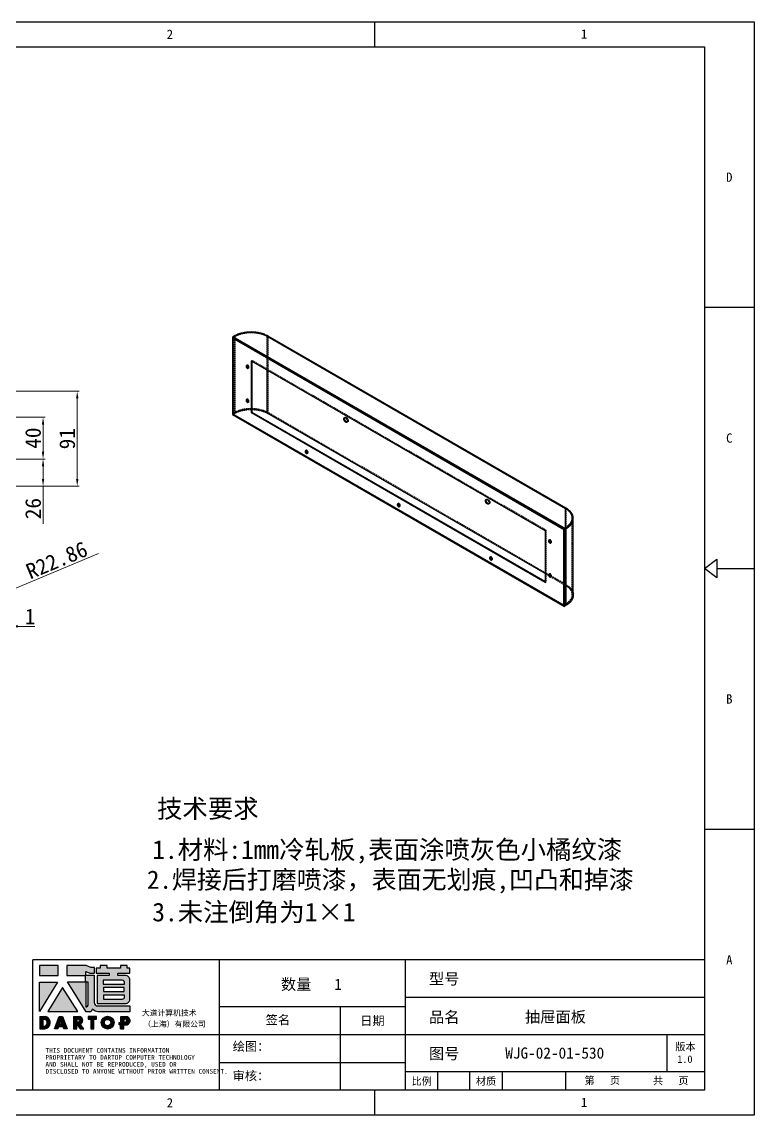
# Model space of a CAD drawing. Header units: millimetres. Extents: x 10653 to 40244, y 19163 to 29561.
# Drawn here: x 29427 to 30129, y 19630 to 20678 of the extents above; entities that cross this region are included whole.
import ezdxf
from ezdxf.enums import TextEntityAlignment as Align

# ---------------------------------------------------------------- set-up
doc = ezdxf.new("R2010")
doc.units = ezdxf.units.MM
doc.header["$PDSIZE"] = -1
doc.linetypes.add('HIDDEN', pattern=[1.905, 1.27, -0.635])
for name, color, linetype in [('02___PRT_ALL_AXES', 7, 'Continuous'), ('4', 7, 'Continuous'), ('DEFAULT_2', 8, 'HIDDEN'), ('print', 30, 'Continuous')]:
    doc.layers.add(name, color=color, linetype=linetype)
doc.layers.add('dim', color=2, linetype='Continuous', lineweight=9)
doc.styles.add('Dartop', font='')
doc.styles.add('hzHT', font='simhei.ttf')
doc.styles.get('Dartop').set_extended_font_data('FangSong_GB2312')
doc.dimstyles.new('3', dxfattribs={"dimtxt": 15, "dimasz": 7, "dimexe": 2, "dimexo": 3, "dimgap": 2, "dimtad": 1, "dimzin": 9, "dimdsep": 46, "dimtxsty": 'Standard', "dimcen": 1, "dimadec": 1, "dimazin": 2, "dimtfac": 0.5, "dimtmove": 0, "dimatfit": 3, "dimfxl": 0, "dimtolj": 1, "dimlwd": 9, "dimlwe": 9, "dimarcsym": 0})

# ---------------------------------------------------------------- blocks, each defined once
blk = doc.blocks.new('dadao')
for p, q in [((48, 19.2), (44.9, 10.4)), ((44.9, 10.4), (51.2, 10.4)), ((51.2, 10.4), (48, 19.2))]:
    blk.add_line(p, q)
for points in [[(41.8, 121.6), (41.8, 143.7), (-0.4, 143.7), (-0.4, 121.6), (41.8, 121.6)], [(104.8, 122), (104.8, 130.3), (114.1, 126.3), (124.2, 126.3), (124.2, 139.6), (115.9, 139.6), (105.1, 143.9), (61.5, 143.9)], [(61.7, 144), (61.7, 121.3), (103.9, 121.3)], [(113.4, 38.7), (105.1, 38.7), (63, 106.5), (103.9, 106.5), (103.9, 120.9), (103.9, 121.3)], [(109.7, 53.6), (109.7, 106.2), (104.3, 106.2), (104.3, 50.4), (106.6, 50.4)], [(144.6, 94.4), (144.6, 84.8), (192, 84.8), (192, 94.1), (144.9, 94.1)], [(0, 28), (0, 0), (11.8, 0)], [(0.1, 28), (14, 28)], [(76.8, 28.2), (76.8, 0), (84.1, 0), (84.1, 11.1), (91.6, -0.1), (100.3, -0.1), (91.7, 11.1)], [(76.8, 28.2), (90.6, 28.2)], [(120.2, 45), (119.5, 45), (119.5, 44.6)], [(183.7, 0), (183.7, 9.6), (180.6, 9.6), (180.6, 14.9), (183.8, 14.9), (183.8, 28.1), (196.1, 28.1), (196.5, 28.1)], [(7.1, 21.8), (7.1, 6.1), (12, 6.1)], [(7.1, 21.8), (11.4, 21.8)], [(84, 22.7), (84, 15.3), (87.2, 15.3)], [(84, 22.7), (87.3, 22.7)], [(183.7, 0), (190.9, 0), (190.9, 9.6), (198.8, 9.6)], [(194.9, 22.3), (190.8, 22.3), (190.8, 15), (194.4, 15)]]:
    blk.add_lwpolyline(points)
blk.add_lwpolyline([(137.1, 144.2), (137.1, 137.9), (128.3, 137.9), (128.3, 126.5), (157.3, 126.5), (157.3, 121.5), (130.3, 121.5), (130.3, 57.5), (194.4, 57.5, 0.414214), (204.4, 67.5), (204.4, 111.3, 0.414214), (194.4, 121.3), (177.5, 121.3), (177.5, 126.3), (204.7, 126.3), (204.7, 137.7), (198.2, 137.7), (198.2, 143.9), (183.3, 143.9), (183.3, 138), (153, 138), (153, 144.2), (137.1, 144.2)], format="xyb", close=True)
for points in [[(-0.3, 106.2), (40.4, 106.2), (-0.3, 39.7), (-0.3, 106.2)], [(51.7, 94.1), (18.4, 39.3), (86.2, 39.3)], [(43.8, 28.2), (51.8, 28.2), (62.6, -0.1), (55, -0.1), (53.2, 5), (42.9, 5), (41.1, 0), (33.6, 0)], [(110, 28.1), (110, 21.9), (116, 21.9), (116, -0.1), (123.2, -0.1), (123.2, 22), (129.2, 22), (129.2, 28.1), (110, 28.1)]]:
    blk.add_lwpolyline(points, close=True)
for points in [[(104.8, 122), (123.4, 122), (123.4, 60, 0.414214), (131.4, 52), (204.8, 52), (204.8, 39.1), (131.7, 39.1)], [(144.3, 110.8), (144.3, 101.8), (192.3, 101.8), (192.3, 105.5, 0.414214), (187.3, 110.5), (144.3, 110.5)], [(144.6, 77), (144.6, 67.5), (187.6, 67.5, 0.414214), (192.6, 72.5), (192.6, 76.4), (144.6, 76.4)]]:
    blk.add_lwpolyline(points, format="xyb")
for radius in [14.5, 7.44]:
    blk.add_circle((154.2, 14.2), radius)
for centre, radius, start, end in [((99.2, 60.7), 12.6, 305.6399, 325.969), ((9.6, 14.2), 14.4, 278.6604, 72.3203), ((88.6, 19.4), 8.95, 290.6073, 77.2124), ((111.6, 46.7), 8.19, 282.9811, 347.6627), ((136, 61.7), 22.9, 226.7358, 259.3209), ((195.7, 18.6), 9.51, 288.8959, 85.2442), ((8.5, 13.9), 8.49, 294.2143, 69.7177), ((86.4, 19), 3.8, 282.527, 76.7196), ((193.7, 18.7), 3.8, 280.9891, 72.5513)]:
    blk.add_arc(centre, radius, start, end)
blk = doc.blocks.new('*D268')
at = {"layer": 'Defpoints', "color": 0, "lineweight": 9, "transparency": 16777216}
for p in [(29396.8, 20298.8), (29396.8, 20258.8), (29447.7, 20258.8)]:
    blk.add_point(p, dxfattribs=at)
at = {"layer": 'dim', "color": 0, "lineweight": 9, "transparency": 16777216}
for p, q in [((29399.8, 20298.8), (29449.7, 20298.8)), ((29447.7, 20291.8), (29447.7, 20265.8)), ((29399.8, 20258.8), (29449.7, 20258.8))]:
    blk.add_line(p, q, dxfattribs=at)
for points in [[(29446.5, 20291.8), (29448.8, 20291.8), (29447.7, 20298.8)], [(29446.5, 20265.8), (29448.8, 20265.8), (29447.7, 20258.8)]]:
    blk.add_solid(points, dxfattribs=at)
at = {"layer": 'dim', "color": 0, "lineweight": 9, "transparency": 16777216, "insert": (29438.2, 20278.8), "char_height": 15, "attachment_point": 5, "rotation": 90}
blk.add_mtext('\\A1;40', dxfattribs=at)
blk = doc.blocks.new('*D269')
at = {"layer": 'Defpoints', "color": 0, "lineweight": 9, "transparency": 16777216}
for p in [(29396.8, 20258.8), (29396.8, 20232.8), (29447.7, 20232.8)]:
    blk.add_point(p, dxfattribs=at)
at = {"layer": 'dim', "color": 0, "lineweight": 9, "transparency": 16777216}
for p, q in [((29399.8, 20258.8), (29449.7, 20258.8)), ((29447.7, 20251.8), (29447.7, 20239.8)), ((29399.8, 20232.8), (29449.7, 20232.8)), ((29447.7, 20232.8), (29447.7, 20196.8))]:
    blk.add_line(p, q, dxfattribs=at)
for points in [[(29446.5, 20251.8), (29448.8, 20251.8), (29447.7, 20258.8)], [(29446.5, 20239.8), (29448.8, 20239.8), (29447.7, 20232.8)]]:
    blk.add_solid(points, dxfattribs=at)
at = {"layer": 'dim', "color": 0, "lineweight": 9, "transparency": 16777216, "insert": (29438.2, 20211.3), "char_height": 15, "attachment_point": 5, "rotation": 90}
blk.add_mtext('\\A1;26', dxfattribs=at)
blk = doc.blocks.new('*D270')
at = {"layer": 'Defpoints', "color": 0, "lineweight": 9, "transparency": 16777216}
for p in [(29416.8, 20323.8), (29416.8, 20232.8), (29480.4, 20232.8)]:
    blk.add_point(p, dxfattribs=at)
at = {"layer": 'dim', "color": 0, "lineweight": 9, "transparency": 16777216}
for p, q in [((29419.8, 20323.8), (29482.4, 20323.8)), ((29480.4, 20316.8), (29480.4, 20239.8)), ((29419.8, 20232.8), (29482.4, 20232.8))]:
    blk.add_line(p, q, dxfattribs=at)
for points in [[(29479.3, 20316.8), (29481.6, 20316.8), (29480.4, 20323.8)], [(29479.3, 20239.8), (29481.6, 20239.8), (29480.4, 20232.8)]]:
    blk.add_solid(points, dxfattribs=at)
at = {"layer": 'dim', "color": 0, "lineweight": 9, "transparency": 16777216, "insert": (29470.9, 20278.3), "char_height": 15, "attachment_point": 5, "rotation": 90}
blk.add_mtext('\\A1;91', dxfattribs=at)
blk = doc.blocks.new('*D277')
at = {"layer": 'Defpoints', "color": 0, "lineweight": 9, "transparency": 16777216}
for p in [(29415.1, 20132.4), (29394, 20123.6)]:
    blk.add_point(p, dxfattribs=at)
at = {"layer": 'dim', "color": 0, "lineweight": 9, "transparency": 16777216}
for p, q in [((29500.9, 20168.2), (29421.5, 20135.1)), ((29394, 20123.6), (29415.1, 20132.4))]:
    blk.add_line(p, q, dxfattribs=at)
blk.add_solid([(29421.1, 20136.2), (29422, 20134), (29415.1, 20132.4)], dxfattribs=at)
at = {"layer": 'dim', "color": 0, "lineweight": 9, "transparency": 16777216, "insert": (29460.8, 20161.8), "char_height": 15, "attachment_point": 5, "rotation": 22.6196}
blk.add_mtext('\\A1;R22.86', dxfattribs=at)
blk = doc.blocks.new('*D278')
at = {"layer": 'Defpoints', "color": 0, "lineweight": 9, "transparency": 16777216}
for p in [(29415.8, 20121.1), (29416.8, 20121.1), (29416.8, 20098.4)]:
    blk.add_point(p, dxfattribs=at)
at = {"layer": 'dim', "color": 0, "lineweight": 9, "transparency": 16777216}
for p, q in [((29415.8, 20118.1), (29415.8, 20096.4)), ((29416.8, 20118.1), (29416.8, 20096.4)), ((29408.8, 20098.4), (29401.8, 20098.4)), ((29415.8, 20098.4), (29416.8, 20098.4)), ((29423.8, 20098.4), (29439.8, 20098.4))]:
    blk.add_line(p, q, dxfattribs=at)
for points in [[(29408.8, 20099.6), (29408.8, 20097.3), (29415.8, 20098.4)], [(29423.8, 20099.6), (29423.8, 20097.3), (29416.8, 20098.4)]]:
    blk.add_solid(points, dxfattribs=at)
at = {"layer": 'dim', "color": 0, "lineweight": 9, "transparency": 16777216, "insert": (29435.3, 20107.9), "char_height": 15, "attachment_point": 5}
blk.add_mtext('\\A1;1', dxfattribs=at)

msp = doc.modelspace()

# ---------------------------------------------------------------- hatches: boundary and pattern name
for points in [[(29462.127, 19773.365), (29444.319, 19773.365), (29444.319, 19764.06), (29462.127, 19764.06)], [(29461.554, 19757.55), (29444.366, 19757.55), (29444.366, 19729.487)], [(29466.319, 19752.458), (29452.268, 19729.3), (29480.878, 19729.3)], [(29499.045, 19724.562), (29490.914, 19724.562), (29490.914, 19721.982), (29493.451, 19721.982), (29493.451, 19712.687), (29496.488, 19712.687), (29496.488, 19721.989), (29499.045, 19721.989)]]:
    msp.add_hatch(color=0).paths.add_polyline_path(points)
h = msp.add_hatch(color=0)
h.paths.add_polyline_path([(29488.741, 19767.71), (29492.672, 19766.012), (29496.921, 19766.012), (29496.921, 19771.636), (29493.416, 19771.636), (29488.848, 19773.44), (29470.542, 19773.44), (29470.542, 19763.929), (29488.353, 19763.929), (29488.353, 19763.736), (29488.353, 19757.657), (29471.082, 19757.657), (29488.846, 19729.068), (29492.364, 19729.068, 0.27937482), (29494.932, 19731.565), (29494.932, 19731.697), (29495.242, 19731.697, 0.14314537), (29500.085, 19729.232), (29530.954, 19729.232), (29530.954, 19734.654), (29499.954, 19734.654, -0.41421356), (29496.577, 19738.031), (29496.577, 19764.229), (29488.741, 19764.229)])
h.paths.add_polyline_path([(29488.533, 19757.535), (29490.796, 19757.535), (29490.796, 19735.346, -0.08893574), (29489.484, 19733.997), (29488.525, 19733.997)], flags=16)
h = msp.add_hatch(color=0)
h.paths.add_polyline_path([(29530.901, 19770.849), (29528.155, 19770.849), (29528.155, 19773.462), (29521.877, 19773.462), (29521.877, 19770.98), (29509.06, 19770.98), (29509.06, 19773.592), (29502.347, 19773.592), (29502.347, 19770.931), (29498.638, 19770.931), (29498.638, 19766.115), (29510.878, 19766.115), (29510.878, 19763.984), (29499.473, 19763.984), (29499.473, 19737.012), (29526.549, 19737.012, 0.41421356), (29530.77, 19741.233), (29530.77, 19759.704, 0.41421356), (29526.549, 19763.925), (29519.392, 19763.925), (29519.392, 19766.015), (29530.901, 19766.015)])
h.paths.add_polyline_path([(29523.559, 19759.352, -0.41421356), (29525.67, 19757.242), (29525.67, 19755.694), (29505.398, 19755.694), (29505.398, 19759.352)], flags=16)
h.paths.add_polyline_path([(29525.539, 19752.428), (29525.539, 19748.509), (29505.529, 19748.509), (29505.529, 19752.428)], flags=16)
h.paths.add_polyline_path([(29525.8, 19744.982), (29525.8, 19743.303, -0.41421356), (29523.69, 19741.193), (29505.529, 19741.193), (29505.529, 19744.982)], flags=16)
h = msp.add_hatch(color=0)
h.paths.add_polyline_path([(29450.389, 19724.52), (29444.493, 19724.52), (29444.493, 19712.722), (29449.459, 19712.722, 0.79301591)])
h.paths.add_polyline_path([(29449.546, 19715.306), (29447.484, 19715.306), (29447.484, 19721.936), (29449.319, 19721.936, -0.67136089)], flags=16)
h = msp.add_hatch(color=0)
h.paths.add_polyline_path([(29466.363, 19724.617), (29462.998, 19724.617), (29458.67, 19712.709), (29461.858, 19712.709), (29462.608, 19714.82), (29466.926, 19714.82), (29467.693, 19712.684), (29470.906, 19712.684)])
h.paths.add_polyline_path([(29466.101, 19717.094), (29463.426, 19717.094), (29464.739, 19720.836)], flags=16)
h = msp.add_hatch(color=0)
h.paths.add_polyline_path([(29482.72, 19724.608), (29476.921, 19724.608), (29476.921, 19712.703), (29479.985, 19712.703), (29479.985, 19717.423), (29483.135, 19712.66), (29486.839, 19712.66), (29483.213, 19717.393, 0.74405494)])
h.paths.add_polyline_path([(29479.957, 19719.185), (29479.957, 19722.311), (29481.327, 19722.311, -0.79680897), (29481.307, 19719.185)], flags=16)
h = msp.add_hatch(color=0)
h.paths.add_polyline_path([(29503.465, 19718.698, 1), (29515.69, 19718.698, 1)])
h.paths.add_polyline_path([(29512.718, 19718.698, -1), (29506.437, 19718.698, -1)], flags=16)
h = msp.add_hatch(color=0)
h.paths.add_polyline_path([(29527.416, 19724.58), (29527.24, 19724.58), (29522.07, 19724.58), (29522.07, 19719.024), (29520.698, 19719.024), (29520.698, 19716.769), (29522.048, 19716.769), (29522.048, 19712.724), (29525.066, 19712.724), (29525.066, 19716.784), (29528.382, 19716.784, 0.81230381)])
h.paths.add_polyline_path([(29525.021, 19719.039), (29525.021, 19722.147), (29526.739, 19722.147, -0.77821343), (29526.563, 19719.039)], flags=16)

# ---------------------------------------------------------------- linework, layer by layer
at = {"color": 0}
for p, q in [((29765.675, 20653.885), (29765.675, 20677.694)), ((28664.15, 20653.885), (30081.493, 20653.885)), ((30081.493, 20653.885), (30081.493, 19653.896)), ((30129.111, 20403.888), (30081.493, 20403.888)), ((30093.397, 20153.89), (30129.111, 20153.89)), ((30129.111, 19903.893), (30081.493, 19903.893)), ((30081.493, 19778.894), (29437.92, 19778.894)), ((29437.92, 19653.896), (29437.92, 19778.894)), ((29616.49, 19778.894), (29616.49, 19653.896)), ((29795.059, 19653.896), (29795.059, 19778.894)), ((29795.059, 19743.18), (30081.493, 19743.18)), ((29616.49, 19734.252), (29795.059, 19734.252)), ((29732.56, 19734.252), (29732.56, 19653.896)), ((29437.92, 19707.466), (29616.49, 19707.466)), ((29616.49, 19707.466), (30081.493, 19707.466)), ((30045.779, 19671.753), (30045.779, 19707.466)), ((29616.49, 19680.681), (29795.059, 19680.681)), ((29795.059, 19671.753), (30081.493, 19671.753)), ((29825.924, 19653.896), (29825.924, 19671.753)), ((29856.79, 19653.896), (29856.79, 19671.753)), ((29887.908, 19653.896), (29887.908, 19671.753)), ((29948.549, 19653.896), (29948.549, 19671.753)), ((30081.493, 19653.896), (28664.15, 19653.896)), ((29765.675, 19630.086), (29765.675, 19653.896))]:
    msp.add_line(p, q, dxfattribs=at)
at = {"color": 3, "linetype": 'Continuous'}
for p, q in [((29630.924, 20376.655), (29629.128, 20375.618)), ((29949.123, 20211.611), (29663.253, 20376.655)), ((29629.128, 20375.618), (29629.128, 20301.316)), ((29947.327, 20191.91), (29629.128, 20375.618)), ((29647.513, 20302.95), (29647.513, 20352.756)), ((29647.513, 20352.756), (29928.943, 20190.276)), ((29928.943, 20140.47), (29647.513, 20302.95)), ((29947.327, 20118.424), (29629.128, 20302.133)), ((29629.128, 20301.316), (29947.327, 20117.608)), ((29955.776, 20201.472), (29955.777, 20201.482)), ((29955.819, 20128.794), (29955.819, 20202.279)), ((29928.943, 20190.276), (29928.943, 20140.47)), ((29947.327, 20191.91), (29949.124, 20192.947)), ((29947.327, 20117.608), (29947.327, 20191.91)), ((29949.124, 20119.461), (29949.124, 20192.947)), ((29955.777, 20127.997), (29955.776, 20127.986)), ((29949.124, 20119.461), (29947.327, 20118.424))]:
    msp.add_line(p, q, dxfattribs=at)
at = {"color": 7, "linetype": 'Continuous'}
for p, q in [((29948.035, 20192.318), (29629.835, 20376.026)), ((29630.924, 20376.655), (29631.631, 20376.247)), ((29948.416, 20211.203), (29662.546, 20376.247)), ((29629.128, 20374.802), (29947.327, 20191.093)), ((29630.542, 20375.618), (29629.835, 20375.21)), ((29629.835, 20301.725), (29629.835, 20375.21)), ((29648.22, 20303.358), (29648.22, 20352.348)), ((29662.546, 20302.762), (29662.546, 20344.077)), ((29631.631, 20302.761), (29629.835, 20301.725)), ((29647.513, 20302.95), (29648.22, 20303.358)), ((29928.943, 20141.286), (29648.22, 20303.358)), ((29928.943, 20148.961), (29662.546, 20302.762)), ((29949.123, 20211.611), (29948.416, 20211.203)), ((29948.416, 20193.355), (29948.416, 20211.203)), ((29946.62, 20192.318), (29948.416, 20193.355)), ((29946.62, 20118.833), (29946.62, 20192.318)), ((29947.327, 20191.093), (29949.124, 20192.13)), ((29948.035, 20118.016), (29948.035, 20192.318)), ((29949.124, 20192.947), (29948.416, 20193.355)), ((29955.819, 20128.794), (29955.819, 20127.977)), ((29949.124, 20118.645), (29947.327, 20117.608)), ((29949.124, 20119.461), (29949.124, 20118.645))]:
    msp.add_line(p, q, dxfattribs=at)
at = {"color": 0}
msp.add_lwpolyline([(30081.493, 20153.89), (30093.397, 20162.819), (30093.397, 20144.962), (30081.493, 20153.89)], close=True, dxfattribs=at)
at = {"color": 3, "linetype": 'Continuous'}
for centre in [(29948.166, 20202.28), (29948.166, 20128.795)]:
    msp.add_arc(centre, 7.653, 354.016812, 359.993443, dxfattribs=at)
for points, knots in [([(29663.253, 20376.655), (29662.146, 20377.294), (29659.727, 20378.421), (29655.786, 20379.618), (29651.52, 20380.356), (29647.089, 20380.604), (29642.657, 20380.355), (29638.391, 20379.618), (29634.45, 20378.421), (29632.031, 20377.294), (29630.924, 20376.655)], [0, 0, 0, 0, 0.11415582, 0.23732605, 0.36697594, 0.50000052, 0.63302503, 0.7626747, 0.8858446, 1, 1, 1, 1]), ([(29955.819, 20202.279), (29955.819, 20203.15), (29955.498, 20204.965), (29954.121, 20207.493), (29951.947, 20209.779), (29950.127, 20211.032), (29949.123, 20211.611)], [0, 0, 0, 0, 0.2177708, 0.45094917, 0.7101957, 1, 1, 1, 1]), ([(29949.124, 20192.947), (29950.053, 20193.483), (29951.751, 20194.638), (29953.828, 20196.716), (29955.237, 20199.004), (29955.69, 20200.663), (29955.776, 20201.472)], [0, 0, 0, 0, 0.28758516, 0.54719307, 0.78201306, 1, 1, 1, 1]), ([(29949.124, 20119.461), (29950.053, 20119.998), (29951.751, 20121.152), (29953.828, 20123.231), (29955.237, 20125.518), (29955.69, 20127.178), (29955.776, 20127.986)], [0, 0, 0, 0, 0.28758516, 0.54719307, 0.78201306, 1, 1, 1, 1]), ([(29954.784, 20124.867), (29954.715, 20124.74), (29954.421, 20124.223), (29954.081, 20123.732), (29953.805, 20123.377)], [0, 0, 0, 0, 0.24422305, 1, 1, 1, 1]), ([(29955.445, 20126.415), (29955.403, 20126.283), (29955.22, 20125.753), (29954.985, 20125.24), (29954.784, 20124.867)], [0, 0, 0, 0, 0.24558846, 1, 1, 1, 1]), ([(29955.776, 20127.986), (29955.762, 20127.854), (29955.692, 20127.323), (29955.567, 20126.799), (29955.445, 20126.415)], [0, 0, 0, 0, 0.24774799, 1, 1, 1, 1]), ([(29950.954, 20120.654), (29950.811, 20120.549), (29950.218, 20120.125), (29949.6, 20119.737), (29949.124, 20119.461)], [0, 0, 0, 0, 0.2441064, 1, 1, 1, 1]), ([(29952.522, 20121.966), (29952.402, 20121.851), (29951.901, 20121.389), (29951.369, 20120.96), (29950.954, 20120.654)], [0, 0, 0, 0, 0.24363145, 1, 1, 1, 1]), ([(29953.805, 20123.377), (29953.71, 20123.255), (29953.309, 20122.761), (29952.87, 20122.298), (29952.522, 20121.966)], [0, 0, 0, 0, 0.24364048, 1, 1, 1, 1])]:
    msp.add_open_spline(points, degree=3, knots=knots, dxfattribs=at)
at = {"color": 7, "linetype": 'Continuous'}
for points, knots in [([(29662.546, 20302.762), (29661.56, 20303.331), (29659.416, 20304.345), (29654.671, 20305.857), (29650.829, 20306.363), (29648.221, 20306.441)], [0, 0, 0, 0, 0.22896353, 0.47513292, 1, 1, 1, 1]), ([(29954.819, 20202.279), (29954.819, 20203.112), (29954.512, 20204.847), (29953.196, 20207.265), (29951.116, 20209.451), (29949.376, 20210.649), (29948.416, 20211.203)], [0, 0, 0, 0, 0.2177708, 0.45094917, 0.7101957, 1, 1, 1, 1]), ([(29948.416, 20193.355), (29949.376, 20193.909), (29951.116, 20195.107), (29953.196, 20197.293), (29954.512, 20199.711), (29954.819, 20201.446), (29954.819, 20202.279)], [0, 0, 0, 0, 0.28980382, 0.54905018, 0.78222874, 1, 1, 1, 1]), ([(29949.124, 20192.13), (29950.127, 20192.709), (29951.947, 20193.962), (29954.121, 20196.249), (29955.498, 20198.777), (29955.819, 20200.592), (29955.819, 20201.462)], [0, 0, 0, 0, 0.28980382, 0.54905018, 0.78222874, 1, 1, 1, 1]), ([(29955.819, 20127.977), (29955.819, 20127.107), (29955.498, 20125.291), (29954.121, 20122.764), (29951.947, 20120.477), (29950.127, 20119.224), (29949.124, 20118.645)], [0, 0, 0, 0, 0.21777126, 0.45094982, 0.71019618, 1, 1, 1, 1])]:
    msp.add_open_spline(points, degree=3, knots=knots, dxfattribs=at)
at = {"layer": '02___PRT_ALL_AXES', "color": 7, "linetype": 'Continuous'}
for p, q in [((29642.21, 20347.653), (29642.917, 20348.061)), ((29642.21, 20314.993), (29642.917, 20315.401)), ((29736.538, 20297.602), (29735.831, 20297.194)), ((29698.778, 20266.004), (29699.486, 20266.412)), ((29872.303, 20219.22), (29871.596, 20218.812)), ((29787.167, 20214.973), (29787.874, 20215.382)), ((29932.125, 20180.274), (29932.832, 20180.683)), ((29875.556, 20163.943), (29876.263, 20164.352)), ((29932.125, 20147.614), (29932.832, 20148.022))]:
    msp.add_line(p, q, dxfattribs=at)
at = {"layer": '02___PRT_ALL_AXES', "color": 8, "linetype": 'HIDDEN'}
for p, q in [((29643.227, 20348.748), (29642.52, 20348.34)), ((29644.727, 20346.15), (29644.02, 20345.742)), ((29644.331, 20346.428), (29645.038, 20346.837)), ((29643.227, 20316.088), (29642.52, 20315.68)), ((29644.727, 20313.49), (29644.02, 20313.081)), ((29644.331, 20313.768), (29645.038, 20314.176)), ((29736.349, 20298.339), (29737.056, 20298.747)), ((29738.849, 20294.008), (29739.556, 20294.417)), ((29740.073, 20295.561), (29739.366, 20295.153)), ((29699.796, 20267.099), (29699.089, 20266.69)), ((29701.296, 20264.5), (29700.589, 20264.092)), ((29700.9, 20264.779), (29701.607, 20265.187)), ((29872.114, 20219.956), (29872.821, 20220.365)), ((29788.185, 20216.068), (29787.478, 20215.66)), ((29789.685, 20213.47), (29788.978, 20213.062)), ((29789.288, 20213.749), (29789.996, 20214.157)), ((29874.614, 20215.626), (29875.321, 20216.034)), ((29875.839, 20217.179), (29875.131, 20216.771)), ((29933.142, 20181.369), (29932.435, 20180.961)), ((29934.642, 20178.771), (29933.935, 20178.363)), ((29934.246, 20179.05), (29934.953, 20179.458)), ((29876.574, 20165.038), (29875.867, 20164.63)), ((29878.074, 20162.44), (29877.367, 20162.032)), ((29877.677, 20162.719), (29878.384, 20163.127)), ((29933.142, 20148.709), (29932.435, 20148.301)), ((29934.642, 20146.111), (29933.935, 20145.703)), ((29934.246, 20146.389), (29934.953, 20146.798))]:
    msp.add_line(p, q, dxfattribs=at)
at = {"layer": '02___PRT_ALL_AXES', "color": 3, "linetype": 'Continuous'}
for points, knots in [([(29642.52, 20348.34), (29642.419, 20348.281), (29642.244, 20348.062), (29642.21, 20347.796), (29642.21, 20347.653)], [0, 0, 0, 0, 0.44923622, 1, 1, 1, 1]), ([(29642.21, 20347.653), (29642.21, 20347.385), (29642.357, 20346.83), (29642.738, 20346.24), (29643.145, 20345.88), (29643.454, 20345.711), (29643.757, 20345.65), (29643.945, 20345.698), (29644.02, 20345.742)], [0, 0, 0, 0, 0.26986373, 0.5613153, 0.69545767, 0.81313807, 0.91285293, 1, 1, 1, 1]), ([(29644.331, 20346.428), (29644.331, 20346.696), (29644.184, 20347.252), (29643.802, 20347.841), (29643.396, 20348.202), (29643.086, 20348.371), (29642.783, 20348.431), (29642.595, 20348.383), (29642.52, 20348.34)], [0, 0, 0, 0, 0.26986373, 0.5613153, 0.69545767, 0.81313807, 0.91285293, 1, 1, 1, 1]), ([(29644.02, 20345.742), (29644.121, 20345.8), (29644.296, 20346.019), (29644.331, 20346.285), (29644.331, 20346.428)], [0, 0, 0, 0, 0.44923622, 1, 1, 1, 1]), ([(29642.52, 20315.68), (29642.419, 20315.621), (29642.244, 20315.402), (29642.21, 20315.136), (29642.21, 20314.993)], [0, 0, 0, 0, 0.44923622, 1, 1, 1, 1]), ([(29642.21, 20314.993), (29642.21, 20314.725), (29642.357, 20314.17), (29642.738, 20313.58), (29643.145, 20313.22), (29643.454, 20313.051), (29643.757, 20312.99), (29643.945, 20313.038), (29644.02, 20313.081)], [0, 0, 0, 0, 0.26986373, 0.5613153, 0.69545767, 0.81313807, 0.91285293, 1, 1, 1, 1]), ([(29644.331, 20313.768), (29644.331, 20314.036), (29644.184, 20314.592), (29643.802, 20315.181), (29643.396, 20315.541), (29643.086, 20315.711), (29642.783, 20315.771), (29642.595, 20315.723), (29642.52, 20315.68)], [0, 0, 0, 0, 0.26986373, 0.5613153, 0.69545767, 0.81313807, 0.91285293, 1, 1, 1, 1]), ([(29644.02, 20313.081), (29644.121, 20313.14), (29644.296, 20313.359), (29644.331, 20313.625), (29644.331, 20313.768)], [0, 0, 0, 0, 0.44923622, 1, 1, 1, 1]), ([(29736.538, 20297.602), (29736.538, 20297.684), (29736.553, 20297.977), (29736.637, 20298.274), (29736.752, 20298.452)], [0, 0, 0, 0, 0.27811171, 1, 1, 1, 1]), ([(29739.149, 20294.301), (29738.844, 20294.286), (29738.348, 20294.473), (29737.797, 20294.898), (29737.239, 20295.504), (29736.728, 20296.4), (29736.538, 20297.214), (29736.538, 20297.602)], [0, 0, 0, 0, 0.20185299, 0.32604147, 0.4614721, 0.74315029, 1, 1, 1, 1]), ([(29699.089, 20266.69), (29698.988, 20266.632), (29698.813, 20266.413), (29698.778, 20266.147), (29698.778, 20266.004)], [0, 0, 0, 0, 0.44923622, 1, 1, 1, 1]), ([(29698.778, 20266.004), (29698.778, 20265.736), (29698.926, 20265.18), (29699.307, 20264.591), (29699.713, 20264.23), (29700.023, 20264.061), (29700.326, 20264.001), (29700.514, 20264.049), (29700.589, 20264.092)], [0, 0, 0, 0, 0.26986373, 0.5613153, 0.69545767, 0.81313807, 0.91285293, 1, 1, 1, 1]), ([(29700.9, 20264.779), (29700.9, 20265.047), (29700.752, 20265.602), (29700.371, 20266.192), (29699.965, 20266.552), (29699.655, 20266.721), (29699.352, 20266.782), (29699.164, 20266.734), (29699.089, 20266.69)], [0, 0, 0, 0, 0.26986373, 0.5613153, 0.69545767, 0.81313807, 0.91285293, 1, 1, 1, 1]), ([(29700.589, 20264.092), (29700.69, 20264.151), (29700.865, 20264.369), (29700.9, 20264.636), (29700.9, 20264.779)], [0, 0, 0, 0, 0.44923622, 1, 1, 1, 1]), ([(29872.303, 20219.22), (29872.303, 20219.302), (29872.318, 20219.595), (29872.402, 20219.892), (29872.517, 20220.07)], [0, 0, 0, 0, 0.27811171, 1, 1, 1, 1]), ([(29874.914, 20215.919), (29874.609, 20215.904), (29874.113, 20216.091), (29873.562, 20216.516), (29873.004, 20217.122), (29872.493, 20218.018), (29872.303, 20218.832), (29872.303, 20219.22)], [0, 0, 0, 0, 0.20185299, 0.32604147, 0.4614721, 0.74315029, 1, 1, 1, 1]), ([(29787.478, 20215.66), (29787.377, 20215.602), (29787.202, 20215.383), (29787.167, 20215.117), (29787.167, 20214.973)], [0, 0, 0, 0, 0.44923622, 1, 1, 1, 1]), ([(29787.167, 20214.973), (29787.167, 20214.706), (29787.314, 20214.15), (29787.696, 20213.56), (29788.102, 20213.2), (29788.412, 20213.031), (29788.715, 20212.97), (29788.903, 20213.019), (29788.978, 20213.062)], [0, 0, 0, 0, 0.26986373, 0.5613153, 0.69545767, 0.81313807, 0.91285293, 1, 1, 1, 1]), ([(29789.288, 20213.749), (29789.288, 20214.017), (29789.141, 20214.572), (29788.76, 20215.162), (29788.354, 20215.522), (29788.044, 20215.691), (29787.741, 20215.752), (29787.553, 20215.703), (29787.478, 20215.66)], [0, 0, 0, 0, 0.26986373, 0.5613153, 0.69545767, 0.81313807, 0.91285293, 1, 1, 1, 1]), ([(29788.978, 20213.062), (29789.079, 20213.121), (29789.254, 20213.339), (29789.288, 20213.606), (29789.288, 20213.749)], [0, 0, 0, 0, 0.44923622, 1, 1, 1, 1]), ([(29932.435, 20180.961), (29932.334, 20180.903), (29932.159, 20180.684), (29932.125, 20180.418), (29932.125, 20180.274)], [0, 0, 0, 0, 0.44923622, 1, 1, 1, 1]), ([(29932.125, 20180.274), (29932.125, 20180.006), (29932.272, 20179.451), (29932.653, 20178.861), (29933.06, 20178.501), (29933.369, 20178.332), (29933.672, 20178.271), (29933.86, 20178.32), (29933.935, 20178.363)], [0, 0, 0, 0, 0.26986373, 0.5613153, 0.69545767, 0.81313807, 0.91285293, 1, 1, 1, 1]), ([(29934.246, 20179.05), (29934.246, 20179.317), (29934.099, 20179.873), (29933.717, 20180.463), (29933.311, 20180.823), (29933.001, 20180.992), (29932.698, 20181.053), (29932.51, 20181.004), (29932.435, 20180.961)], [0, 0, 0, 0, 0.26986373, 0.5613153, 0.69545767, 0.81313807, 0.91285293, 1, 1, 1, 1]), ([(29933.935, 20178.363), (29934.036, 20178.421), (29934.211, 20178.64), (29934.246, 20178.906), (29934.246, 20179.05)], [0, 0, 0, 0, 0.44923622, 1, 1, 1, 1]), ([(29875.867, 20164.63), (29875.765, 20164.572), (29875.591, 20164.353), (29875.556, 20164.087), (29875.556, 20163.943)], [0, 0, 0, 0, 0.44923622, 1, 1, 1, 1]), ([(29875.556, 20163.943), (29875.556, 20163.675), (29875.703, 20163.12), (29876.085, 20162.53), (29876.491, 20162.17), (29876.8, 20162.001), (29877.103, 20161.94), (29877.292, 20161.989), (29877.367, 20162.032)], [0, 0, 0, 0, 0.26986373, 0.5613153, 0.69545767, 0.81313807, 0.91285293, 1, 1, 1, 1]), ([(29877.677, 20162.719), (29877.677, 20162.987), (29877.53, 20163.542), (29877.148, 20164.132), (29876.742, 20164.492), (29876.433, 20164.661), (29876.13, 20164.722), (29875.941, 20164.673), (29875.867, 20164.63)], [0, 0, 0, 0, 0.26986373, 0.5613153, 0.69545767, 0.81313807, 0.91285293, 1, 1, 1, 1]), ([(29877.367, 20162.032), (29877.468, 20162.09), (29877.642, 20162.309), (29877.677, 20162.575), (29877.677, 20162.719)], [0, 0, 0, 0, 0.44923622, 1, 1, 1, 1]), ([(29932.435, 20148.301), (29932.334, 20148.242), (29932.159, 20148.024), (29932.125, 20147.757), (29932.125, 20147.614)], [0, 0, 0, 0, 0.44923622, 1, 1, 1, 1]), ([(29932.125, 20147.614), (29932.125, 20147.346), (29932.272, 20146.791), (29932.653, 20146.201), (29933.06, 20145.841), (29933.369, 20145.672), (29933.672, 20145.611), (29933.86, 20145.66), (29933.935, 20145.703)], [0, 0, 0, 0, 0.26986373, 0.5613153, 0.69545767, 0.81313807, 0.91285293, 1, 1, 1, 1]), ([(29934.246, 20146.389), (29934.246, 20146.657), (29934.099, 20147.213), (29933.717, 20147.803), (29933.311, 20148.163), (29933.001, 20148.332), (29932.698, 20148.393), (29932.51, 20148.344), (29932.435, 20148.301)], [0, 0, 0, 0, 0.26986373, 0.5613153, 0.69545767, 0.81313807, 0.91285293, 1, 1, 1, 1]), ([(29933.935, 20145.703), (29934.036, 20145.761), (29934.211, 20145.98), (29934.246, 20146.246), (29934.246, 20146.389)], [0, 0, 0, 0, 0.44923622, 1, 1, 1, 1])]:
    msp.add_open_spline(points, degree=3, knots=knots, dxfattribs=at)
at = {"layer": '02___PRT_ALL_AXES', "color": 7, "linetype": 'Continuous'}
for points, knots in [([(29642.962, 20348.388), (29642.954, 20348.363), (29642.926, 20348.256), (29642.917, 20348.145), (29642.917, 20348.061)], [0, 0, 0, 0, 0.23521147, 1, 1, 1, 1]), ([(29642.917, 20348.061), (29642.917, 20347.853), (29643.009, 20347.414), (29643.315, 20346.824), (29643.742, 20346.348), (29644.104, 20346.141), (29644.282, 20346.1)], [0, 0, 0, 0, 0.24777362, 0.52131913, 0.78276368, 1, 1, 1, 1]), ([(29642.962, 20315.727), (29642.954, 20315.703), (29642.926, 20315.596), (29642.917, 20315.485), (29642.917, 20315.401)], [0, 0, 0, 0, 0.23521147, 1, 1, 1, 1]), ([(29642.917, 20315.401), (29642.917, 20315.193), (29643.009, 20314.754), (29643.315, 20314.164), (29643.742, 20313.688), (29644.104, 20313.481), (29644.282, 20313.44)], [0, 0, 0, 0, 0.24777362, 0.52131913, 0.78276368, 1, 1, 1, 1]), ([(29735.831, 20297.194), (29735.831, 20297.321), (29735.85, 20297.562), (29735.948, 20297.893), (29736.112, 20298.161), (29736.266, 20298.291), (29736.349, 20298.339)], [0, 0, 0, 0, 0.28979881, 0.54904815, 0.78222744, 1, 1, 1, 1]), ([(29738.849, 20294.008), (29738.724, 20293.936), (29738.41, 20293.856), (29737.905, 20293.957), (29737.389, 20294.239), (29736.894, 20294.677), (29736.458, 20295.236), (29736.114, 20295.871), (29735.891, 20296.531), (29735.831, 20296.98), (29735.831, 20297.194)], [0, 0, 0, 0, 0.08693535, 0.18640664, 0.30379978, 0.43761478, 0.58211803, 0.7294332, 0.87117407, 1, 1, 1, 1]), ([(29736.349, 20298.339), (29736.473, 20298.411), (29736.787, 20298.491), (29737.292, 20298.39), (29737.808, 20298.108), (29738.303, 20297.67), (29738.74, 20297.111), (29739.084, 20296.476), (29739.307, 20295.816), (29739.366, 20295.367), (29739.366, 20295.153)], [0, 0, 0, 0, 0.08693535, 0.18640664, 0.30379978, 0.43761478, 0.58211803, 0.7294332, 0.87117407, 1, 1, 1, 1]), ([(29739.366, 20295.153), (29739.366, 20295.026), (29739.347, 20294.785), (29739.25, 20294.454), (29739.085, 20294.186), (29738.931, 20294.056), (29738.849, 20294.008)], [0, 0, 0, 0, 0.28979881, 0.54904815, 0.78222744, 1, 1, 1, 1]), ([(29699.53, 20266.738), (29699.523, 20266.713), (29699.495, 20266.607), (29699.486, 20266.496), (29699.486, 20266.412)], [0, 0, 0, 0, 0.23521147, 1, 1, 1, 1]), ([(29699.486, 20266.412), (29699.486, 20266.203), (29699.578, 20265.765), (29699.884, 20265.174), (29700.31, 20264.699), (29700.673, 20264.491), (29700.851, 20264.45)], [0, 0, 0, 0, 0.24777362, 0.52131913, 0.78276368, 1, 1, 1, 1]), ([(29871.596, 20218.812), (29871.596, 20218.939), (29871.615, 20219.179), (29871.713, 20219.51), (29871.877, 20219.779), (29872.031, 20219.909), (29872.114, 20219.956)], [0, 0, 0, 0, 0.28979881, 0.54904815, 0.78222744, 1, 1, 1, 1]), ([(29872.114, 20219.956), (29872.239, 20220.028), (29872.552, 20220.109), (29873.057, 20220.008), (29873.573, 20219.726), (29874.068, 20219.288), (29874.505, 20218.729), (29874.849, 20218.093), (29875.072, 20217.434), (29875.131, 20216.984), (29875.131, 20216.771)], [0, 0, 0, 0, 0.08693535, 0.18640664, 0.30379978, 0.43761478, 0.58211803, 0.7294332, 0.87117407, 1, 1, 1, 1]), ([(29787.919, 20215.708), (29787.911, 20215.683), (29787.884, 20215.577), (29787.874, 20215.466), (29787.874, 20215.382)], [0, 0, 0, 0, 0.23521147, 1, 1, 1, 1]), ([(29787.874, 20215.382), (29787.874, 20215.173), (29787.967, 20214.735), (29788.272, 20214.144), (29788.699, 20213.669), (29789.062, 20213.461), (29789.24, 20213.42)], [0, 0, 0, 0, 0.24777362, 0.52131913, 0.78276368, 1, 1, 1, 1]), ([(29874.614, 20215.626), (29874.489, 20215.554), (29874.175, 20215.474), (29873.67, 20215.575), (29873.154, 20215.856), (29872.659, 20216.295), (29872.223, 20216.854), (29871.879, 20217.489), (29871.656, 20218.149), (29871.596, 20218.598), (29871.596, 20218.812)], [0, 0, 0, 0, 0.08693535, 0.18640664, 0.30379978, 0.43761478, 0.58211803, 0.7294332, 0.87117407, 1, 1, 1, 1]), ([(29875.131, 20216.771), (29875.131, 20216.644), (29875.112, 20216.403), (29875.015, 20216.072), (29874.85, 20215.804), (29874.696, 20215.674), (29874.614, 20215.626)], [0, 0, 0, 0, 0.28979881, 0.54904815, 0.78222744, 1, 1, 1, 1]), ([(29932.877, 20181.009), (29932.869, 20180.984), (29932.841, 20180.877), (29932.832, 20180.767), (29932.832, 20180.683)], [0, 0, 0, 0, 0.23521147, 1, 1, 1, 1]), ([(29932.832, 20180.683), (29932.832, 20180.474), (29932.924, 20180.036), (29933.23, 20179.445), (29933.657, 20178.969), (29934.019, 20178.762), (29934.197, 20178.721)], [0, 0, 0, 0, 0.24777362, 0.52131913, 0.78276368, 1, 1, 1, 1]), ([(29876.308, 20164.678), (29876.3, 20164.653), (29876.273, 20164.547), (29876.263, 20164.436), (29876.263, 20164.352)], [0, 0, 0, 0, 0.23521147, 1, 1, 1, 1]), ([(29876.263, 20164.352), (29876.263, 20164.143), (29876.355, 20163.705), (29876.661, 20163.114), (29877.088, 20162.638), (29877.451, 20162.431), (29877.629, 20162.39)], [0, 0, 0, 0, 0.24777362, 0.52131913, 0.78276368, 1, 1, 1, 1]), ([(29932.877, 20148.349), (29932.869, 20148.324), (29932.841, 20148.217), (29932.832, 20148.107), (29932.832, 20148.022)], [0, 0, 0, 0, 0.23521147, 1, 1, 1, 1]), ([(29932.832, 20148.022), (29932.832, 20147.814), (29932.924, 20147.375), (29933.23, 20146.785), (29933.657, 20146.309), (29934.019, 20146.102), (29934.197, 20146.061)], [0, 0, 0, 0, 0.24777362, 0.52131913, 0.78276368, 1, 1, 1, 1])]:
    msp.add_open_spline(points, degree=3, knots=knots, dxfattribs=at)
at = {"layer": '02___PRT_ALL_AXES', "color": 8, "linetype": 'HIDDEN'}
for points, knots in [([(29643.227, 20348.748), (29643.165, 20348.712), (29643.05, 20348.605), (29642.985, 20348.464), (29642.962, 20348.388)], [0, 0, 0, 0, 0.47471208, 1, 1, 1, 1]), ([(29645.038, 20346.837), (29645.038, 20347.104), (29644.891, 20347.66), (29644.509, 20348.25), (29644.103, 20348.61), (29643.794, 20348.779), (29643.491, 20348.84), (29643.302, 20348.791), (29643.227, 20348.748)], [0, 0, 0, 0, 0.26986373, 0.5613153, 0.69545767, 0.81313807, 0.91285293, 1, 1, 1, 1]), ([(29644.282, 20346.1), (29644.36, 20346.082), (29644.515, 20346.067), (29644.665, 20346.114), (29644.727, 20346.15)], [0, 0, 0, 0, 0.52532386, 1, 1, 1, 1]), ([(29644.727, 20346.15), (29644.829, 20346.208), (29645.003, 20346.427), (29645.038, 20346.693), (29645.038, 20346.837)], [0, 0, 0, 0, 0.44923622, 1, 1, 1, 1]), ([(29643.227, 20316.088), (29643.165, 20316.052), (29643.05, 20315.945), (29642.985, 20315.804), (29642.962, 20315.727)], [0, 0, 0, 0, 0.47471208, 1, 1, 1, 1]), ([(29645.038, 20314.176), (29645.038, 20314.444), (29644.891, 20315), (29644.509, 20315.589), (29644.103, 20315.95), (29643.794, 20316.119), (29643.491, 20316.179), (29643.302, 20316.131), (29643.227, 20316.088)], [0, 0, 0, 0, 0.26986373, 0.5613153, 0.69545767, 0.81313807, 0.91285293, 1, 1, 1, 1]), ([(29644.282, 20313.44), (29644.36, 20313.422), (29644.515, 20313.407), (29644.665, 20313.454), (29644.727, 20313.49)], [0, 0, 0, 0, 0.52532386, 1, 1, 1, 1]), ([(29644.727, 20313.49), (29644.829, 20313.548), (29645.003, 20313.767), (29645.038, 20314.033), (29645.038, 20314.176)], [0, 0, 0, 0, 0.44923622, 1, 1, 1, 1]), ([(29736.752, 20298.452), (29736.772, 20298.483), (29736.855, 20298.598), (29736.965, 20298.694), (29737.056, 20298.747)], [0, 0, 0, 0, 0.2592901, 1, 1, 1, 1]), ([(29737.056, 20298.747), (29737.181, 20298.819), (29737.494, 20298.9), (29737.999, 20298.798), (29738.515, 20298.517), (29739.01, 20298.079), (29739.447, 20297.519), (29739.791, 20296.884), (29740.014, 20296.224), (29740.073, 20295.775), (29740.073, 20295.561)], [0, 0, 0, 0, 0.08693535, 0.18640664, 0.30379978, 0.43761478, 0.58211803, 0.7294332, 0.87117407, 1, 1, 1, 1]), ([(29739.556, 20294.417), (29739.526, 20294.399), (29739.399, 20294.336), (29739.256, 20294.306), (29739.149, 20294.301)], [0, 0, 0, 0, 0.24477278, 1, 1, 1, 1]), ([(29740.073, 20295.561), (29740.073, 20295.434), (29740.054, 20295.194), (29739.957, 20294.863), (29739.793, 20294.594), (29739.638, 20294.464), (29739.556, 20294.417)], [0, 0, 0, 0, 0.28979881, 0.54904815, 0.78222744, 1, 1, 1, 1]), ([(29699.796, 20267.099), (29699.734, 20267.062), (29699.618, 20266.956), (29699.554, 20266.815), (29699.53, 20266.738)], [0, 0, 0, 0, 0.47471208, 1, 1, 1, 1]), ([(29701.607, 20265.187), (29701.607, 20265.455), (29701.46, 20266.01), (29701.078, 20266.6), (29700.672, 20266.96), (29700.362, 20267.129), (29700.059, 20267.19), (29699.871, 20267.142), (29699.796, 20267.099)], [0, 0, 0, 0, 0.26986373, 0.5613153, 0.69545767, 0.81313807, 0.91285293, 1, 1, 1, 1]), ([(29700.851, 20264.45), (29700.929, 20264.432), (29701.084, 20264.418), (29701.234, 20264.464), (29701.296, 20264.5)], [0, 0, 0, 0, 0.52532386, 1, 1, 1, 1]), ([(29701.296, 20264.5), (29701.397, 20264.559), (29701.572, 20264.778), (29701.607, 20265.044), (29701.607, 20265.187)], [0, 0, 0, 0, 0.44923622, 1, 1, 1, 1]), ([(29872.517, 20220.07), (29872.537, 20220.101), (29872.62, 20220.216), (29872.73, 20220.312), (29872.821, 20220.365)], [0, 0, 0, 0, 0.2592901, 1, 1, 1, 1]), ([(29872.821, 20220.365), (29872.946, 20220.437), (29873.259, 20220.517), (29873.764, 20220.416), (29874.28, 20220.134), (29874.775, 20219.696), (29875.212, 20219.137), (29875.556, 20218.502), (29875.779, 20217.842), (29875.839, 20217.393), (29875.839, 20217.179)], [0, 0, 0, 0, 0.08693535, 0.18640664, 0.30379978, 0.43761478, 0.58211803, 0.7294332, 0.87117407, 1, 1, 1, 1]), ([(29788.185, 20216.068), (29788.122, 20216.032), (29788.007, 20215.926), (29787.942, 20215.784), (29787.919, 20215.708)], [0, 0, 0, 0, 0.47471208, 1, 1, 1, 1]), ([(29789.996, 20214.157), (29789.996, 20214.425), (29789.848, 20214.98), (29789.467, 20215.57), (29789.061, 20215.93), (29788.751, 20216.099), (29788.448, 20216.16), (29788.26, 20216.112), (29788.185, 20216.068)], [0, 0, 0, 0, 0.26986373, 0.5613153, 0.69545767, 0.81313807, 0.91285293, 1, 1, 1, 1]), ([(29789.24, 20213.42), (29789.318, 20213.402), (29789.472, 20213.388), (29789.622, 20213.434), (29789.685, 20213.47)], [0, 0, 0, 0, 0.52532386, 1, 1, 1, 1]), ([(29789.685, 20213.47), (29789.786, 20213.529), (29789.961, 20213.748), (29789.996, 20214.014), (29789.996, 20214.157)], [0, 0, 0, 0, 0.44923622, 1, 1, 1, 1]), ([(29875.321, 20216.034), (29875.291, 20216.017), (29875.164, 20215.954), (29875.021, 20215.924), (29874.914, 20215.919)], [0, 0, 0, 0, 0.24477278, 1, 1, 1, 1]), ([(29875.839, 20217.179), (29875.839, 20217.052), (29875.819, 20216.811), (29875.722, 20216.48), (29875.558, 20216.212), (29875.403, 20216.082), (29875.321, 20216.034)], [0, 0, 0, 0, 0.28979881, 0.54904815, 0.78222744, 1, 1, 1, 1]), ([(29933.142, 20181.369), (29933.08, 20181.333), (29932.965, 20181.226), (29932.9, 20181.085), (29932.877, 20181.009)], [0, 0, 0, 0, 0.47471208, 1, 1, 1, 1]), ([(29934.953, 20179.458), (29934.953, 20179.726), (29934.806, 20180.281), (29934.424, 20180.871), (29934.018, 20181.231), (29933.709, 20181.4), (29933.406, 20181.461), (29933.217, 20181.412), (29933.142, 20181.369)], [0, 0, 0, 0, 0.26986373, 0.5613153, 0.69545767, 0.81313807, 0.91285293, 1, 1, 1, 1]), ([(29934.197, 20178.721), (29934.275, 20178.703), (29934.43, 20178.689), (29934.58, 20178.735), (29934.642, 20178.771)], [0, 0, 0, 0, 0.52532386, 1, 1, 1, 1]), ([(29934.642, 20178.771), (29934.744, 20178.83), (29934.918, 20179.048), (29934.953, 20179.315), (29934.953, 20179.458)], [0, 0, 0, 0, 0.44923622, 1, 1, 1, 1]), ([(29876.574, 20165.038), (29876.511, 20165.002), (29876.396, 20164.895), (29876.331, 20164.754), (29876.308, 20164.678)], [0, 0, 0, 0, 0.47471208, 1, 1, 1, 1]), ([(29878.384, 20163.127), (29878.384, 20163.395), (29878.237, 20163.95), (29877.856, 20164.54), (29877.449, 20164.9), (29877.14, 20165.069), (29876.837, 20165.13), (29876.649, 20165.082), (29876.574, 20165.038)], [0, 0, 0, 0, 0.26986373, 0.5613153, 0.69545767, 0.81313807, 0.91285293, 1, 1, 1, 1]), ([(29877.629, 20162.39), (29877.706, 20162.372), (29877.861, 20162.358), (29878.011, 20162.404), (29878.074, 20162.44)], [0, 0, 0, 0, 0.52532386, 1, 1, 1, 1]), ([(29878.074, 20162.44), (29878.175, 20162.499), (29878.35, 20162.717), (29878.384, 20162.984), (29878.384, 20163.127)], [0, 0, 0, 0, 0.44923622, 1, 1, 1, 1]), ([(29933.142, 20148.709), (29933.08, 20148.673), (29932.965, 20148.566), (29932.9, 20148.425), (29932.877, 20148.349)], [0, 0, 0, 0, 0.47471208, 1, 1, 1, 1]), ([(29934.953, 20146.798), (29934.953, 20147.066), (29934.806, 20147.621), (29934.424, 20148.211), (29934.018, 20148.571), (29933.709, 20148.74), (29933.406, 20148.801), (29933.217, 20148.752), (29933.142, 20148.709)], [0, 0, 0, 0, 0.26986373, 0.5613153, 0.69545767, 0.81313807, 0.91285293, 1, 1, 1, 1]), ([(29934.197, 20146.061), (29934.275, 20146.043), (29934.43, 20146.029), (29934.58, 20146.075), (29934.642, 20146.111)], [0, 0, 0, 0, 0.52532386, 1, 1, 1, 1]), ([(29934.642, 20146.111), (29934.744, 20146.169), (29934.918, 20146.388), (29934.953, 20146.654), (29934.953, 20146.798)], [0, 0, 0, 0, 0.44923622, 1, 1, 1, 1])]:
    msp.add_open_spline(points, degree=3, knots=knots, dxfattribs=at)
at = {"layer": 'DEFAULT_2', "color": 8, "linetype": 'HIDDEN'}
for p, q in [((29629.835, 20376.026), (29629.835, 20375.21)), ((29631.631, 20376.247), (29630.542, 20375.618)), ((29630.924, 20303.17), (29630.924, 20376.655)), ((29631.631, 20302.761), (29631.631, 20376.247)), ((29663.253, 20376.655), (29662.546, 20376.247)), ((29662.546, 20344.077), (29662.546, 20376.247)), ((29663.253, 20303.17), (29663.253, 20376.655)), ((29629.835, 20375.21), (29629.128, 20374.802)), ((29647.513, 20352.756), (29648.22, 20353.164)), ((29648.22, 20352.348), (29648.22, 20353.164)), ((29648.22, 20353.164), (29929.65, 20190.685)), ((29630.924, 20303.17), (29629.128, 20302.133)), ((29630.924, 20303.17), (29630.924, 20302.353)), ((29630.924, 20303.17), (29631.631, 20302.761)), ((29663.253, 20303.17), (29662.546, 20302.762)), ((29663.253, 20303.17), (29663.253, 20302.353)), ((29949.123, 20138.126), (29663.253, 20303.17)), ((29629.128, 20301.316), (29629.835, 20301.725)), ((29949.123, 20210.795), (29948.416, 20211.203)), ((29949.124, 20192.947), (29949.123, 20211.611)), ((29954.819, 20128.794), (29954.819, 20202.279)), ((29928.943, 20190.276), (29929.65, 20190.685)), ((29929.65, 20190.685), (29929.65, 20140.878)), ((29948.416, 20119.87), (29948.416, 20193.355)), ((29928.943, 20148.961), (29949.123, 20137.31)), ((29929.65, 20140.878), (29928.943, 20141.286)), ((29928.943, 20140.47), (29929.65, 20140.878)), ((29949.123, 20138.126), (29948.416, 20137.718)), ((29946.62, 20118.833), (29948.416, 20119.87)), ((29947.327, 20118.424), (29948.035, 20118.016)), ((29949.124, 20119.461), (29948.416, 20119.87))]:
    msp.add_line(p, q, dxfattribs=at)
for points, knots in [([(29663.253, 20375.839), (29662.146, 20376.477), (29659.727, 20377.604), (29655.786, 20378.802), (29651.52, 20379.539), (29647.089, 20379.788), (29642.657, 20379.539), (29638.391, 20378.802), (29634.45, 20377.604), (29632.031, 20376.477), (29630.924, 20375.838)], [0, 0, 0, 0, 0.11415582, 0.23732605, 0.36697594, 0.50000052, 0.63302503, 0.7626747, 0.8858446, 1, 1, 1, 1]), ([(29662.546, 20376.247), (29661.488, 20376.858), (29659.174, 20377.935), (29655.406, 20379.08), (29651.326, 20379.785), (29647.089, 20380.023), (29642.851, 20379.785), (29638.771, 20379.08), (29635.003, 20377.935), (29632.689, 20376.858), (29631.631, 20376.247)], [0, 0, 0, 0, 0.11415582, 0.23732605, 0.36697594, 0.50000052, 0.63302503, 0.7626747, 0.8858446, 1, 1, 1, 1]), ([(29663.253, 20303.17), (29662.146, 20303.809), (29659.727, 20304.935), (29655.786, 20306.133), (29651.52, 20306.87), (29647.089, 20307.119), (29642.657, 20306.87), (29638.391, 20306.133), (29634.45, 20304.935), (29632.031, 20303.809), (29630.924, 20303.17)], [0, 0, 0, 0, 0.11415582, 0.23732605, 0.36697594, 0.50000052, 0.63302503, 0.7626747, 0.8858446, 1, 1, 1, 1]), ([(29630.924, 20302.353), (29632.031, 20302.992), (29634.45, 20304.119), (29638.391, 20305.317), (29642.657, 20306.054), (29647.089, 20306.302), (29651.52, 20306.054), (29655.786, 20305.317), (29659.727, 20304.119), (29662.146, 20302.992), (29663.253, 20302.353)], [0, 0, 0, 0, 0.1141554, 0.2373253, 0.36697497, 0.49999948, 0.63302406, 0.76267395, 0.88584418, 1, 1, 1, 1]), ([(29648.221, 20306.441), (29646.7, 20306.487), (29643.684, 20306.396), (29639.301, 20305.727), (29635.248, 20304.554), (29632.762, 20303.414), (29631.631, 20302.761)], [0, 0, 0, 0, 0.26549952, 0.52522836, 0.77202516, 1, 1, 1, 1]), ([(29955.819, 20201.462), (29955.819, 20202.333), (29955.498, 20204.148), (29954.121, 20206.676), (29951.947, 20208.963), (29950.127, 20210.216), (29949.123, 20210.795)], [0, 0, 0, 0, 0.2177708, 0.45094917, 0.7101957, 1, 1, 1, 1]), ([(29954.819, 20128.794), (29954.819, 20129.626), (29954.512, 20131.362), (29953.196, 20133.779), (29951.116, 20135.966), (29949.376, 20137.164), (29948.416, 20137.718)], [0, 0, 0, 0, 0.2177708, 0.45094917, 0.7101957, 1, 1, 1, 1]), ([(29949.123, 20138.126), (29950.127, 20137.547), (29951.947, 20136.294), (29954.121, 20134.008), (29955.498, 20131.48), (29955.819, 20129.664), (29955.819, 20128.794)], [0, 0, 0, 0, 0.2898043, 0.54905083, 0.7822292, 1, 1, 1, 1]), ([(29949.123, 20137.31), (29950.127, 20136.73), (29951.947, 20135.478), (29954.121, 20133.191), (29955.498, 20130.663), (29955.819, 20128.848), (29955.819, 20127.977)], [0, 0, 0, 0, 0.2898043, 0.54905083, 0.7822292, 1, 1, 1, 1]), ([(29948.416, 20119.87), (29949.376, 20120.424), (29951.116, 20121.622), (29953.196, 20123.808), (29954.512, 20126.225), (29954.819, 20127.961), (29954.819, 20128.794)], [0, 0, 0, 0, 0.28980382, 0.54905018, 0.78222874, 1, 1, 1, 1])]:
    msp.add_open_spline(points, degree=3, knots=knots, dxfattribs=at)
at = {"layer": 'print'}
msp.add_lwpolyline([(28616.532, 20677.694), (30129.111, 20677.694), (30129.111, 19630.086), (28616.532, 19630.086)], close=True, dxfattribs=at)

# ---------------------------------------------------------------- block references
at = {"color": 0, "xscale": 0.4220734664403666, "yscale": 0.4220734664403666, "zscale": 0.4220734664403666}
msp.add_blockref('dadao', (29444.493, 19712.722), dxfattribs=at)

# ---------------------------------------------------------------- texts
at = {"color": 0}
for s, height, style, p in [('2', 8.928, 'Dartop', (29569.248, 20665.79)), ('1', 8.928, 'Dartop', (29966.171, 20666.073)), ('D', 8.928, 'Dartop', (30105.302, 20528.886)), ('C', 8.928, 'Dartop', (30105.302, 20278.889)), ('B', 8.928, 'Dartop', (30105.302, 20028.892)), ('A', 8.928, 'Dartop', (30105.302, 19778.894)), ('数量   1', 10.7142, 'hzHT', (29704.814, 19755.48)), ('型号', 10.7142, 'hzHT', (29832.117, 19760.725)), ('签名', 8.5713, 'hzHT', (29672.728, 19721.44)), ('品名', 10.7142, 'hzHT', (29832.117, 19724.057)), ('抽屉面板', 10.7142, 'hzHT', (29938.746, 19724.259)), ('日期', 8.5713, 'hzHT', (29763.362, 19720.561)), ('图号', 10.7142, 'hzHT', (29832.117, 19689.144)), ('WJG-02-01-530', 10.71417, 'hzHT', (29938.04, 19689.61)), ('版本', 7.1428, 'hzHT', (30063.292, 19695.615)), ('1.0', 7.1428, 'hzHT', (30062.755, 19683.684)), ('比例', 7.1428, 'hzHT', (29810.565, 19662.638)), ('材质', 7.1428, 'hzHT', (29872.185, 19662.638)), ('第   页', 7.1428, 'hzHT', (29983.579, 19663.379)), ('共   页', 7.1428, 'hzHT', (30049.191, 19663.119)), ('2', 8.928, 'Dartop', (29569.248, 19641.991)), ('1', 8.928, 'Dartop', (29966.171, 19642.274))]:
    msp.add_text(s, height=height, dxfattribs=dict(at, style=style)).set_placement(p, align=Align.MIDDLE_CENTER)
at = {"color": 0, "style": 'hzHT'}
msp.add_text('技术要求', height=17.857, dxfattribs=at).set_placement((29605.578, 19932.809), align=Align.TOP_CENTER)
for s, height, p in [('1.材料:1mm冷轧板,表面涂喷灰色小橘纹漆 ', 17.85695, (29552.361, 19893.467)), ('2.焊接后打磨喷漆，表面无划痕,凹凸和掉漆', 17.54367, (29547.248, 19864.534)), ('3.未注倒角为1×1', 17.857, (29552.361, 19833.617))]:
    msp.add_text(s, height=height, dxfattribs=at).set_placement(p, align=Align.TOP_LEFT)
for s, height, p in [('绘图：', 8.5713, (29629.459, 19691.681)), ('THIS DOCUMENT CONTAINS INFORMATION', 4.46424, (29449.972, 19689.922)), ('PROPRIETARY TO DARTOP COMPUTER TECHNOLOGY', 4.46424, (29449.972, 19683.226)), ('AND SHALL NOT BE REPRODUCED, USED OR', 4.46424, (29449.972, 19676.53)), ('DISCLOSED TO ANYONE WITHOUT PRIOR WRITTEN CONSENT.', 4.46424, (29449.972, 19669.833)), ('审核：', 8.5713, (29629.352, 19663.554))]:
    msp.add_text(s, height=height, dxfattribs=at).set_placement(p)
at = {"layer": '4', "color": 0, "style": 'hzHT'}
for s, p in [('大道计算机技术', (29542.305, 19725.381)), ('（上海）有限公司', (29543.653, 19714.704))]:
    msp.add_text(s, height=5.3571, dxfattribs=at).set_placement(p)

# ---------------------------------------------------------------- dimensions: what is measured, and where the dimension line sits
at = {"layer": 'dim', "lineweight": 9}
for base, p1, p2, picture, middle in [((29480.424, 20232.796), (29416.82, 20323.796), (29416.82, 20232.796), '*D270', (29470.924, 20278.296)), ((29447.664, 20258.796), (29396.82, 20298.796), (29396.82, 20258.796), '*D268', (29438.164, 20278.796))]:
    dim = msp.add_linear_dim(base=base, p1=p1, p2=p2, angle=90, dimstyle='3', dxfattribs=at)
    dim.commit()
    dim.dimension.update_dxf_attribs({"geometry": picture, "text_midpoint": middle})
dim = msp.add_linear_dim(base=(29447.664, 20232.796), p1=(29396.82, 20258.796), p2=(29396.82, 20232.796), angle=90, dimstyle='3', dxfattribs=at)
dim.commit()
dim.dimension.update_dxf_attribs({"geometry": '*D269', "text_midpoint": (29447.664, 20211.296), "dimtype": 160})
dim = msp.add_radius_dim(center=(29393.96, 20123.626), mpoint=(29415.062, 20132.418), dimstyle='3', dxfattribs=at)
dim.commit()
dim.dimension.update_dxf_attribs({"geometry": '*D277', "text_midpoint": (29460.792, 20161.764)})
dim = msp.add_linear_dim(base=(29416.82, 20098.444), p1=(29415.82, 20121.086), p2=(29416.82, 20121.086), dimstyle='3', dxfattribs=at)
dim.commit()
dim.dimension.update_dxf_attribs({"geometry": '*D278', "text_midpoint": (29435.32, 20107.944)})

doc.saveas('drawing.dxf')
